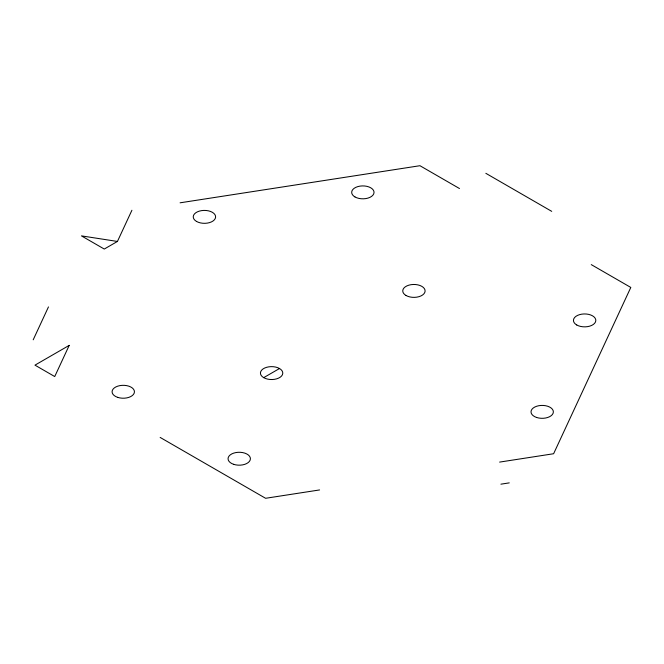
<?xml version="1.0" encoding="UTF-8"?>
<svg xmlns="http://www.w3.org/2000/svg" width="664" height="664" viewBox="0 0 664 664"><rect width="100%" height="100%" fill="white"/><g stroke="black" fill="none" stroke-linecap="round" stroke-linejoin="round"><path stroke-width="1" d="M33.2 339.81L48.464 306.917M117.437 241.447L81.44 235.878L104.265 249.05L117.437 241.447L131.912 210.264M263.699 377.65A11.18 6.457 0 0 0 282.407 374.753A11.18 6.457 0 0 0 268.712 366.852A11.18 6.457 0 0 0 263.699 377.65L279.511 368.52M180.093 202.81L419.947 165.709L459.48 188.535M319.591 489.941L265.592 498.291L160.157 437.427M499.619 462.094L553.618 453.736L630.8 287.446L591.267 264.612M500.905 484.172L509.263 482.877M485.841 173.312L551.726 211.359M69.205 345.38L54.73 376.554L34.968 365.142L69.205 345.38M406.019 295.48A11.18 6.457 0 0 0 424.728 292.583A11.18 6.457 0 0 0 411.033 284.682A11.18 6.457 0 0 0 406.019 295.48M233.637 464.319A11.18 6.457 0 0 0 250.411 458.733A11.18 6.457 0 0 0 233.637 453.139A11.18 6.457 0 0 0 233.637 464.319M354.949 196.926A11.18 6.457 0 0 0 373.658 194.029A11.18 6.457 0 0 0 359.963 186.127A11.18 6.457 0 0 0 354.949 196.926M196.527 221.436A11.18 6.457 0 0 0 215.236 218.539A11.18 6.457 0 0 0 201.541 210.629A11.18 6.457 0 0 0 196.527 221.436M536.595 417.457A11.18 6.457 0 0 0 553.369 411.863A11.18 6.457 0 0 0 536.595 406.277A11.18 6.457 0 0 0 536.595 417.457M117.669 397.362A11.18 6.457 0 0 0 134.443 391.777A11.18 6.457 0 0 0 117.669 386.182A11.18 6.457 0 0 0 117.669 397.362M576.726 324.97A11.18 6.457 0 0 0 595.434 322.073A11.18 6.457 0 0 0 581.739 314.163A11.18 6.457 0 0 0 576.726 324.97"/></g></svg>
